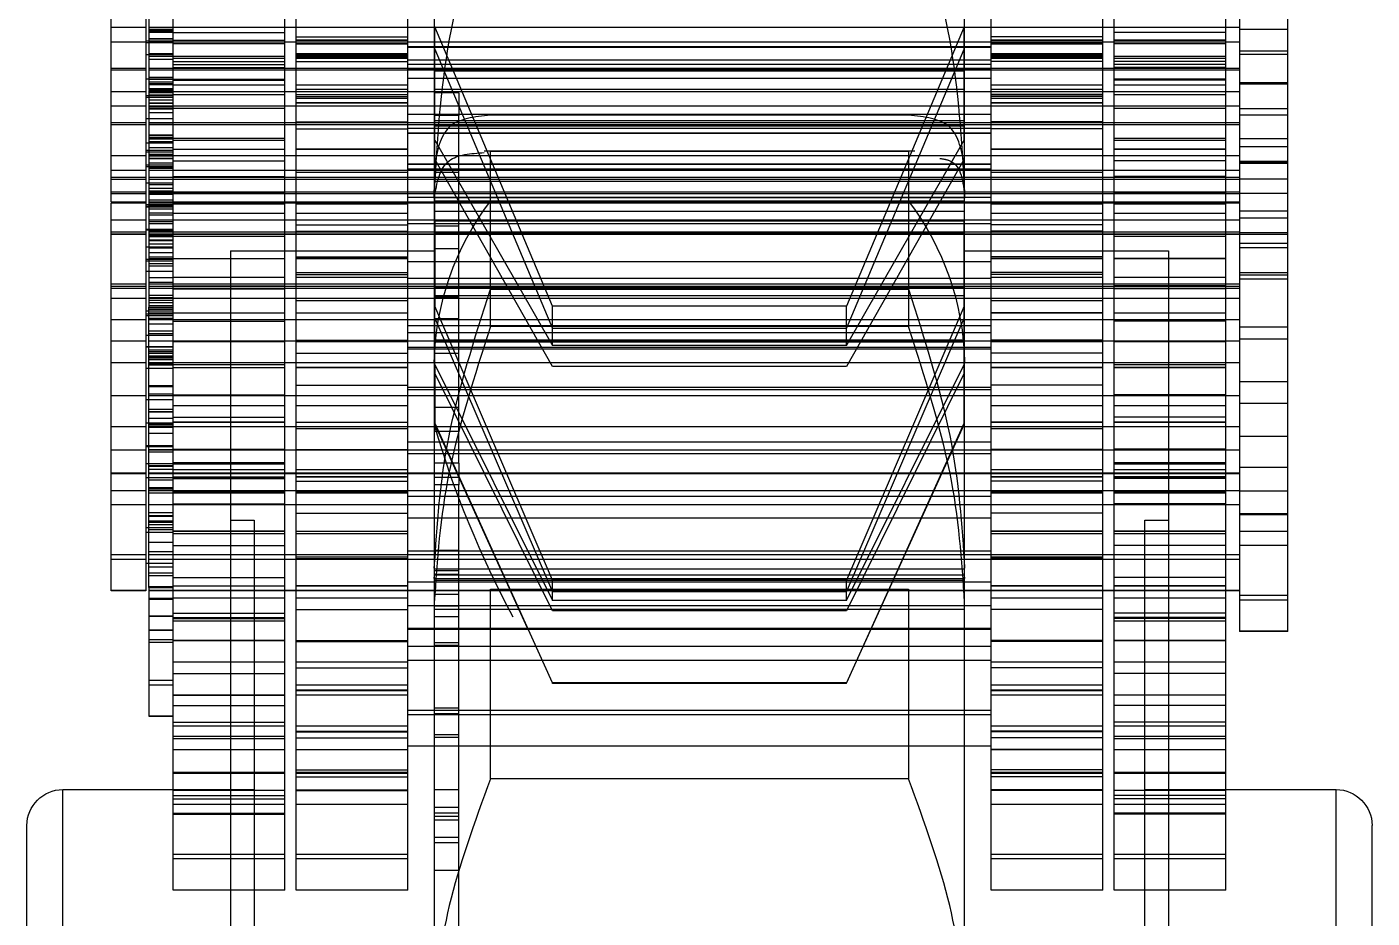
# Model space of a CAD drawing. Header units: metres. Extents: x 0 to 63075, y 0 to 44550.
# Drawn here: x 40582.11 to 40600.4, y 16355.04 to 16367.17 of the extents above; entities that cross this region are included whole.
import ezdxf

# ---------------------------------------------------------------- set-up
doc = ezdxf.new("R2010")
doc.units = ezdxf.units.M
doc.header["$LTSCALE"] = 75
doc.linetypes.add('HIDDEN2', pattern=[4.7625, 3.175, -1.5875])
doc.layers.add('SDM', color=7, linetype='Continuous')
doc.layers.add('ST1', color=7, linetype='HIDDEN2')

# ---------------------------------------------------------------- blocks, each defined once
blk = doc.blocks.new('A$C3224c420')
at = {"layer": 'ST1'}
for p, q in [((297.515, 1426.601), (297.515, 1434.466)), ((299.035, 1426.601), (299.035, 1434.466)), ((306.965, 1426.601), (306.965, 1434.366)), ((308.485, 1426.601), (308.485, 1434.427)), ((295.843, 1426.601), (295.843, 1430.542)), ((297.363, 1426.601), (297.363, 1430.542)), ((308.637, 1426.601), (308.637, 1430.542)), ((310.157, 1426.601), (310.157, 1430.542)), ((299.395, 1424.71), (299.395, 1429.277)), ((306.605, 1429.277), (306.605, 1424.703)), ((310.526, 1428.451), (310.526, 1424.761)), ((310.489, 1428.347), (310.489, 1426.964)), ((295, 1424.208), (295, 1427.326)), ((295.658, 1427.326), (295.658, 1424.208)), ((295.658, 1426.999), (295, 1426.999)), ((310.157, 1427.026), (295.658, 1427.026)), ((297.363, 1427.026), (295.843, 1427.026)), ((299.035, 1427.026), (297.515, 1427.026)), ((306.965, 1427.026), (299.035, 1427.026)), ((299.4, 1427.033), (301, 1423.232)), ((299.4, 1425.491), (299.4, 1427.033)), ((305, 1423.232), (306.6, 1427.033)), ((306.6, 1425.491), (306.6, 1427.033)), ((308.485, 1427.026), (306.965, 1427.026)), ((310.489, 1427.026), (308.637, 1427.026)), ((310.489, 1427.025), (310.157, 1427.025)), ((310.489, 1426.995), (310.157, 1426.995)), ((310.489, 1426.988), (310.157, 1426.988)), ((311, 1427.026), (310.526, 1427.026)), ((311, 1424.761), (311, 1427.16)), ((295.658, 1426.824), (310.157, 1426.824)), ((295.843, 1426.955), (297.363, 1426.955)), ((295.843, 1426.852), (297.363, 1426.852)), ((295.843, 1426.848), (297.363, 1426.848)), ((295.843, 1426.824), (297.363, 1426.824)), ((297.515, 1426.895), (299.035, 1426.895)), ((299.035, 1426.856), (297.515, 1426.856)), ((297.515, 1426.848), (299.035, 1426.848)), ((297.515, 1426.824), (299.035, 1426.824)), ((297.515, 1426.804), (299.035, 1426.804)), ((299.035, 1426.824), (306.965, 1426.824)), ((308.485, 1426.895), (306.965, 1426.895)), ((308.485, 1426.856), (306.965, 1426.856)), ((306.965, 1426.848), (308.485, 1426.848)), ((306.965, 1426.824), (308.485, 1426.824)), ((308.485, 1426.804), (306.965, 1426.804)), ((310.157, 1426.955), (308.637, 1426.955)), ((310.157, 1426.852), (308.637, 1426.852)), ((308.637, 1426.848), (310.157, 1426.848)), ((308.637, 1426.824), (310.489, 1426.824)), ((310.489, 1426.984), (310.157, 1426.984)), ((310.489, 1426.98), (310.157, 1426.98)), ((310.489, 1426.964), (310.157, 1426.964)), ((310.157, 1426.954), (310.489, 1426.954)), ((310.489, 1426.874), (310.157, 1426.874)), ((310.489, 1426.87), (310.157, 1426.87)), ((310.157, 1426.837), (310.526, 1426.837)), ((310.526, 1426.819), (310.157, 1426.819)), ((310.489, 1426.964), (310.489, 1426.182)), ((310.526, 1426.824), (311, 1426.824)), ((295.658, 1426.707), (295, 1426.707)), ((295, 1426.657), (295.658, 1426.657)), ((295.843, 1426.801), (297.363, 1426.801)), ((295.843, 1426.631), (297.363, 1426.631)), ((299.035, 1426.8), (297.515, 1426.8)), ((299.035, 1426.67), (297.515, 1426.67)), ((297.515, 1426.651), (299.035, 1426.651)), ((299.035, 1426.64), (297.515, 1426.64)), ((297.515, 1426.631), (299.035, 1426.631)), ((297.515, 1426.621), (299.035, 1426.621)), ((306.965, 1426.766), (299.035, 1426.766)), ((306.965, 1426.754), (299.035, 1426.754)), ((301, 1422.929), (299.4, 1426.728)), ((306.6, 1426.728), (305, 1422.929)), ((308.485, 1426.8), (306.965, 1426.8)), ((308.485, 1426.67), (306.965, 1426.67)), ((308.485, 1426.651), (306.965, 1426.651)), ((308.485, 1426.64), (306.965, 1426.64)), ((306.965, 1426.631), (308.485, 1426.631)), ((308.485, 1426.621), (306.965, 1426.621)), ((308.637, 1426.801), (310.157, 1426.801)), ((308.637, 1426.631), (310.157, 1426.631)), ((310.489, 1426.668), (310.157, 1426.668)), ((310.489, 1426.662), (310.157, 1426.662)), ((310.526, 1426.657), (310.157, 1426.657)), ((310.157, 1426.628), (310.489, 1426.628)), ((295.658, 1426.468), (310.157, 1426.468)), ((310.157, 1426.446), (295.658, 1426.446)), ((295.843, 1420.686), (295.843, 1426.601)), ((295.843, 1426.601), (297.363, 1426.601)), ((295.843, 1426.563), (297.363, 1426.563)), ((295.843, 1426.519), (297.363, 1426.519)), ((295.843, 1426.519), (297.363, 1426.519)), ((295.843, 1426.481), (297.363, 1426.481)), ((295.843, 1426.468), (297.363, 1426.468)), ((297.363, 1426.446), (295.843, 1426.446)), ((297.363, 1420.686), (297.363, 1426.601)), ((297.515, 1423.663), (297.515, 1426.601)), ((297.515, 1426.601), (299.035, 1426.601)), ((297.515, 1426.563), (299.035, 1426.563)), ((297.515, 1426.559), (299.035, 1426.559)), ((297.515, 1426.468), (299.035, 1426.468)), ((299.035, 1426.446), (297.515, 1426.446)), ((299.035, 1423.663), (299.035, 1426.601)), ((299.035, 1426.581), (306.965, 1426.581)), ((306.965, 1426.524), (299.035, 1426.524)), ((299.035, 1426.468), (306.965, 1426.468)), ((299.035, 1426.453), (306.965, 1426.453)), ((306.965, 1426.446), (299.035, 1426.446)), ((306.965, 1423.663), (306.965, 1426.601)), ((306.965, 1426.601), (308.485, 1426.601)), ((308.485, 1426.563), (306.965, 1426.563)), ((308.485, 1426.559), (306.965, 1426.559)), ((306.965, 1426.468), (308.485, 1426.468)), ((308.485, 1426.446), (306.965, 1426.446)), ((308.485, 1423.663), (308.485, 1426.601)), ((308.637, 1420.686), (308.637, 1426.601)), ((308.637, 1426.601), (310.157, 1426.601)), ((310.157, 1426.563), (308.637, 1426.563)), ((310.157, 1426.519), (308.637, 1426.519)), ((310.157, 1426.519), (308.637, 1426.519)), ((310.157, 1426.481), (308.637, 1426.481)), ((308.637, 1426.468), (310.489, 1426.468)), ((310.489, 1426.446), (308.637, 1426.446)), ((310.157, 1420.686), (310.157, 1426.601)), ((310.489, 1426.593), (310.157, 1426.593)), ((310.526, 1426.468), (311, 1426.468)), ((311, 1426.446), (310.526, 1426.446)), ((295, 1426.271), (295.658, 1426.271)), ((295.658, 1426.257), (295, 1426.257)), ((295.843, 1426.32), (297.363, 1426.32)), ((295.843, 1426.307), (297.363, 1426.307)), ((306.965, 1426.333), (299.035, 1426.333)), ((299.4, 1426.431), (306.6, 1426.431)), ((310.157, 1426.32), (308.637, 1426.32)), ((310.157, 1426.307), (308.637, 1426.307)), ((310.489, 1426.35), (310.157, 1426.35)), ((310.489, 1426.321), (310.157, 1426.321)), ((310.157, 1426.321), (310.526, 1426.321)), ((310.489, 1426.286), (310.157, 1426.286)), ((310.489, 1426.263), (310.157, 1426.263)), ((310.157, 1426.153), (295.658, 1426.153)), ((295.843, 1426.237), (297.363, 1426.237)), ((297.363, 1426.153), (295.843, 1426.153)), ((297.363, 1426.113), (295.843, 1426.113)), ((295.843, 1426.106), (297.363, 1426.106)), ((297.515, 1426.237), (299.035, 1426.237)), ((297.515, 1426.178), (299.035, 1426.178)), ((299.035, 1426.153), (297.515, 1426.153)), ((297.515, 1426.11), (299.035, 1426.11)), ((297.515, 1426.106), (299.035, 1426.106)), ((297.515, 1426.083), (299.035, 1426.083)), ((306.965, 1426.153), (299.035, 1426.153)), ((299.4, 1426.18), (306.6, 1426.18)), ((306.27, 1426.134), (306.605, 1426.134)), ((306.27, 1426.134), (306.27, 1425.827)), ((306.965, 1426.237), (308.485, 1426.237)), ((306.965, 1426.178), (308.485, 1426.178)), ((308.485, 1426.153), (306.965, 1426.153)), ((308.485, 1426.11), (306.965, 1426.11)), ((306.965, 1426.106), (308.485, 1426.106)), ((308.485, 1426.083), (306.965, 1426.083)), ((308.637, 1426.237), (310.157, 1426.237)), ((310.489, 1426.153), (308.637, 1426.153)), ((310.157, 1426.113), (308.637, 1426.113)), ((308.637, 1426.106), (310.157, 1426.106)), ((310.489, 1426.252), (310.157, 1426.252)), ((310.489, 1426.248), (310.157, 1426.248)), ((310.157, 1426.246), (310.489, 1426.246)), ((310.489, 1426.193), (310.157, 1426.193)), ((310.489, 1426.182), (310.157, 1426.182)), ((310.489, 1426.168), (310.157, 1426.168)), ((310.489, 1426.162), (310.157, 1426.162)), ((310.489, 1426.139), (310.157, 1426.139)), ((310.489, 1426.108), (310.157, 1426.108)), ((310.489, 1426.103), (310.157, 1426.103)), ((310.157, 1426.095), (310.526, 1426.095)), ((310.526, 1426.077), (310.157, 1426.077)), ((310.489, 1426.168), (310.489, 1423.218)), ((311, 1426.153), (310.526, 1426.153)), ((295, 1425.915), (295.658, 1425.915)), ((295.658, 1425.952), (310.157, 1425.952)), ((295.843, 1425.952), (297.363, 1425.952)), ((297.363, 1425.928), (295.843, 1425.928)), ((297.515, 1426.058), (299.035, 1426.058)), ((297.515, 1426), (299.035, 1426)), ((297.515, 1425.994), (299.035, 1425.994)), ((297.515, 1425.952), (299.035, 1425.952)), ((299.035, 1425.952), (306.965, 1425.952)), ((306.965, 1426.058), (308.485, 1426.058)), ((306.965, 1426), (308.485, 1426)), ((306.965, 1425.994), (308.485, 1425.994)), ((306.965, 1425.952), (308.485, 1425.952)), ((308.637, 1425.952), (310.489, 1425.952)), ((310.157, 1425.928), (308.637, 1425.928)), ((310.489, 1426.04), (310.157, 1426.04)), ((310.489, 1425.998), (310.157, 1425.998)), ((310.157, 1425.989), (310.489, 1425.989)), ((310.489, 1425.96), (310.157, 1425.96)), ((310.489, 1425.952), (310.157, 1425.952)), ((310.489, 1425.931), (310.157, 1425.931)), ((310.489, 1425.919), (310.157, 1425.919)), ((310.526, 1425.952), (311, 1425.952)), ((295.658, 1425.835), (295, 1425.835)), ((295.658, 1425.726), (310.157, 1425.726)), ((295.843, 1425.726), (297.363, 1425.726)), ((297.515, 1425.738), (299.035, 1425.738)), ((297.515, 1425.726), (299.035, 1425.726)), ((299.035, 1425.838), (306.965, 1425.838)), ((299.035, 1425.726), (306.965, 1425.726)), ((306.6, 1425.76), (299.4, 1425.76)), ((300.157, 1425.831), (305.843, 1425.831)), ((306.27, 1425.827), (306.605, 1425.827)), ((306.27, 1425.051), (306.27, 1425.827)), ((308.485, 1425.738), (306.965, 1425.738)), ((306.965, 1425.726), (308.485, 1425.726)), ((308.637, 1425.726), (310.489, 1425.726)), ((310.157, 1425.864), (310.489, 1425.864)), ((310.526, 1425.784), (310.157, 1425.784)), ((310.157, 1425.706), (310.489, 1425.706)), ((310.526, 1425.726), (311, 1425.726)), ((310.157, 1425.703), (295.658, 1425.703)), ((297.363, 1425.703), (295.843, 1425.703)), ((299.035, 1425.703), (297.515, 1425.703)), ((297.515, 1425.646), (299.035, 1425.646)), ((306.965, 1425.703), (299.035, 1425.703)), ((306.965, 1425.652), (299.035, 1425.652)), ((306.965, 1425.591), (299.035, 1425.591)), ((299.035, 1425.581), (306.965, 1425.581)), ((306.6, 1425.688), (299.4, 1425.688)), ((308.485, 1425.703), (306.965, 1425.703)), ((308.485, 1425.646), (306.965, 1425.646)), ((310.489, 1425.703), (308.637, 1425.703)), ((310.489, 1425.705), (310.157, 1425.705)), ((310.489, 1425.565), (310.157, 1425.565)), ((310.489, 1425.559), (310.157, 1425.559)), ((310.489, 1425.531), (310.157, 1425.531)), ((310.489, 1425.527), (310.157, 1425.527)), ((311, 1425.703), (310.526, 1425.703)), ((295.658, 1425.514), (295, 1425.514)), ((295, 1425.398), (295.658, 1425.398)), ((295.843, 1425.514), (297.363, 1425.514)), ((295.843, 1425.487), (297.363, 1425.487)), ((295.843, 1425.367), (297.363, 1425.367)), ((295.843, 1425.365), (297.363, 1425.365)), ((295.843, 1425.363), (297.363, 1425.363)), ((299.035, 1425.371), (297.515, 1425.371)), ((297.515, 1425.365), (299.035, 1425.365)), ((297.515, 1425.363), (299.035, 1425.363)), ((301, 1422.697), (299.4, 1425.491)), ((299.4, 1425.491), (299.4, 1424.391)), ((305.927, 1425.344), (300.073, 1425.344)), ((300.157, 1425.34), (300.157, 1422.955)), ((305.843, 1425.34), (300.157, 1425.34)), ((306.6, 1425.491), (305, 1422.697)), ((305.843, 1422.955), (305.843, 1425.34)), ((306.6, 1424.391), (306.6, 1425.491)), ((308.485, 1425.371), (306.965, 1425.371)), ((306.965, 1425.365), (308.485, 1425.365)), ((306.965, 1425.363), (308.485, 1425.363)), ((308.637, 1425.514), (310.157, 1425.514)), ((308.637, 1425.487), (310.157, 1425.487)), ((310.157, 1425.367), (308.637, 1425.367)), ((308.637, 1425.365), (310.157, 1425.365)), ((308.637, 1425.363), (310.157, 1425.363)), ((310.489, 1425.51), (310.157, 1425.51)), ((310.157, 1425.469), (310.489, 1425.469)), ((310.157, 1425.449), (310.526, 1425.449)), ((310.489, 1425.389), (310.157, 1425.389)), ((310.157, 1425.352), (310.526, 1425.352)), ((295.658, 1425.204), (295, 1425.204)), ((295.658, 1425.192), (295, 1425.192)), ((295, 1425.172), (295.658, 1425.172)), ((310.157, 1425.281), (295.658, 1425.281)), ((297.363, 1425.281), (295.843, 1425.281)), ((295.843, 1425.21), (297.363, 1425.21)), ((299.035, 1425.281), (297.515, 1425.281)), ((306.965, 1425.281), (299.035, 1425.281)), ((306.965, 1425.167), (299.035, 1425.167)), ((306.965, 1425.165), (299.035, 1425.165)), ((299.4, 1425.233), (301, 1422.41)), ((305, 1422.41), (306.6, 1425.233)), ((308.485, 1425.281), (306.965, 1425.281)), ((310.489, 1425.281), (308.637, 1425.281)), ((310.157, 1425.21), (308.637, 1425.21)), ((310.526, 1425.334), (310.157, 1425.334)), ((310.489, 1425.302), (310.157, 1425.302)), ((310.489, 1425.297), (310.157, 1425.297)), ((310.489, 1425.281), (310.157, 1425.281)), ((310.489, 1425.276), (310.157, 1425.276)), ((310.489, 1425.244), (310.157, 1425.244)), ((310.489, 1425.242), (310.157, 1425.242)), ((310.489, 1425.183), (310.157, 1425.183)), ((310.489, 1425.181), (310.157, 1425.181)), ((311, 1425.281), (310.526, 1425.281)), ((295.658, 1425.08), (310.157, 1425.08)), ((295.658, 1424.983), (310.157, 1424.983)), ((295.843, 1425.08), (297.363, 1425.08)), ((295.843, 1424.996), (297.363, 1424.996)), ((295.843, 1424.983), (297.363, 1424.983)), ((297.515, 1425.08), (299.035, 1425.08)), ((299.035, 1425.056), (297.515, 1425.056)), ((297.515, 1424.983), (299.035, 1424.983)), ((299.035, 1425.096), (306.965, 1425.096)), ((299.035, 1425.08), (306.965, 1425.08)), ((299.035, 1424.983), (306.965, 1424.983)), ((306.605, 1425.085), (299.395, 1425.085)), ((306.27, 1422.856), (306.27, 1425.051)), ((306.27, 1425.051), (306.605, 1425.051)), ((306.965, 1425.08), (308.485, 1425.08)), ((308.485, 1425.056), (306.965, 1425.056)), ((306.965, 1424.983), (308.485, 1424.983)), ((308.637, 1425.08), (310.489, 1425.08)), ((310.157, 1424.996), (308.637, 1424.996)), ((308.637, 1424.983), (310.489, 1424.983)), ((310.157, 1425.152), (310.526, 1425.152)), ((310.157, 1425.13), (310.526, 1425.13)), ((310.489, 1425.125), (310.157, 1425.125)), ((310.489, 1425.108), (310.157, 1425.108)), ((310.526, 1425.08), (311, 1425.08)), ((310.526, 1424.983), (311, 1424.983)), ((295.658, 1424.963), (295, 1424.963)), ((310.157, 1424.961), (295.658, 1424.961)), ((297.363, 1424.961), (295.843, 1424.961)), ((299.035, 1424.961), (297.515, 1424.961)), ((306.965, 1424.961), (299.035, 1424.961)), ((299.395, 1424.928), (306.605, 1424.928)), ((299.395, 1424.71), (299.395, 1424.813)), ((299.395, 1424.813), (299.395, 1424.71)), ((306.605, 1424.813), (306.605, 1424.71)), ((306.605, 1424.71), (306.605, 1424.813)), ((308.485, 1424.961), (306.965, 1424.961)), ((310.489, 1424.961), (308.637, 1424.961)), ((310.526, 1424.912), (310.157, 1424.912)), ((310.157, 1424.883), (310.489, 1424.883)), ((310.489, 1424.836), (310.157, 1424.836)), ((310.489, 1424.801), (310.157, 1424.801)), ((311, 1424.961), (310.526, 1424.961)), ((295.658, 1424.772), (295, 1424.772)), ((295.658, 1424.783), (310.157, 1424.783)), ((295.658, 1424.761), (310.157, 1424.761)), ((310.157, 1424.651), (295.658, 1424.651)), ((310.157, 1424.639), (295.658, 1424.639)), ((295.843, 1424.783), (297.363, 1424.783)), ((295.843, 1424.774), (297.363, 1424.774)), ((295.843, 1424.761), (297.363, 1424.761)), ((297.363, 1424.651), (295.843, 1424.651)), ((297.363, 1424.639), (295.843, 1424.639)), ((297.363, 1424.628), (295.843, 1424.628)), ((295.843, 1424.621), (297.363, 1424.621)), ((297.515, 1424.783), (299.035, 1424.783)), ((297.515, 1424.761), (299.035, 1424.761)), ((299.035, 1424.651), (297.515, 1424.651)), ((299.035, 1424.639), (297.515, 1424.639)), ((297.515, 1424.625), (299.035, 1424.625)), ((297.515, 1424.621), (299.035, 1424.621)), ((299.035, 1424.783), (306.965, 1424.783)), ((299.035, 1424.761), (306.965, 1424.761)), ((299.035, 1424.709), (306.965, 1424.709)), ((306.965, 1424.651), (299.035, 1424.651)), ((306.965, 1424.639), (299.035, 1424.639)), ((306.605, 1424.71), (299.395, 1424.71)), ((299.395, 1419.198), (299.395, 1424.703)), ((306.605, 1424.665), (299.395, 1424.665)), ((305.843, 1424.66), (300.157, 1424.66)), ((306.27, 1424.785), (306.605, 1424.785)), ((306.605, 1424.703), (306.605, 1419.198)), ((306.965, 1424.783), (308.485, 1424.783)), ((306.965, 1424.761), (308.485, 1424.761)), ((308.485, 1424.651), (306.965, 1424.651)), ((308.485, 1424.639), (306.965, 1424.639)), ((308.485, 1424.625), (306.965, 1424.625)), ((306.965, 1424.621), (308.485, 1424.621)), ((308.637, 1424.783), (310.489, 1424.783)), ((310.157, 1424.774), (308.637, 1424.774)), ((308.637, 1424.761), (310.489, 1424.761)), ((310.489, 1424.651), (308.637, 1424.651)), ((310.489, 1424.639), (308.637, 1424.639)), ((310.157, 1424.628), (308.637, 1424.628)), ((308.637, 1424.621), (310.157, 1424.621)), ((310.489, 1424.778), (310.157, 1424.778)), ((310.489, 1424.767), (310.157, 1424.767)), ((310.157, 1424.761), (310.489, 1424.761)), ((310.489, 1424.757), (310.157, 1424.757)), ((310.489, 1424.754), (310.157, 1424.754)), ((310.489, 1424.677), (310.157, 1424.677)), ((310.489, 1424.654), (310.157, 1424.654)), ((310.157, 1424.61), (310.526, 1424.61)), ((310.526, 1424.783), (311, 1424.783)), ((310.526, 1424.761), (310.526, 1424.639)), ((310.526, 1424.761), (311, 1424.761)), ((311, 1424.651), (310.526, 1424.651)), ((310.526, 1424.639), (310.526, 1420.949)), ((311, 1424.639), (310.526, 1424.639)), ((311, 1424.651), (311, 1424.761)), ((311, 1423.347), (311, 1424.639)), ((295, 1424.526), (295.658, 1424.526)), ((295, 1424.43), (295.658, 1424.43)), ((295.843, 1424.493), (297.363, 1424.493)), ((297.515, 1424.493), (299.035, 1424.493)), ((299.395, 1424.522), (306.605, 1424.522)), ((306.965, 1424.493), (308.485, 1424.493)), ((308.637, 1424.493), (310.157, 1424.493)), ((310.489, 1424.606), (310.157, 1424.606)), ((310.526, 1424.592), (310.157, 1424.592)), ((310.157, 1424.577), (310.526, 1424.577)), ((310.489, 1424.555), (310.157, 1424.555)), ((310.489, 1424.504), (310.157, 1424.504)), ((310.489, 1424.475), (310.157, 1424.475)), ((310.157, 1424.409), (295.658, 1424.409)), ((297.363, 1424.409), (295.843, 1424.409)), ((299.035, 1424.409), (297.515, 1424.409)), ((297.515, 1424.338), (299.035, 1424.338)), ((297.515, 1424.253), (299.035, 1424.253)), ((306.965, 1424.409), (299.035, 1424.409)), ((299.035, 1424.353), (306.965, 1424.353)), ((299.4, 1424.391), (306.6, 1424.391)), ((299.4, 1423.234), (299.4, 1424.391)), ((306.27, 1424.319), (306.605, 1424.319)), ((306.6, 1424.391), (306.6, 1423.234)), ((308.485, 1424.409), (306.965, 1424.409)), ((308.485, 1424.338), (306.965, 1424.338)), ((308.485, 1424.253), (306.965, 1424.253)), ((310.489, 1424.409), (308.637, 1424.409)), ((310.157, 1424.379), (310.489, 1424.379)), ((310.489, 1424.358), (310.157, 1424.358)), ((310.526, 1424.282), (310.157, 1424.282)), ((310.526, 1424.27), (310.157, 1424.27)), ((310.489, 1424.253), (310.157, 1424.253)), ((310.157, 1424.245), (310.489, 1424.245)), ((311, 1424.409), (310.526, 1424.409)), ((295, 1424.229), (295.658, 1424.229)), ((295, 1423.514), (295, 1424.208)), ((295, 1424.208), (295.658, 1424.208)), ((295.658, 1424.091), (295, 1424.091)), ((295.658, 1424.241), (310.157, 1424.241)), ((310.157, 1424.218), (295.658, 1424.218)), ((295.658, 1424.208), (295.658, 1420.395)), ((295.658, 1424.208), (310.157, 1424.208)), ((295.843, 1424.241), (297.363, 1424.241)), ((297.363, 1424.218), (295.843, 1424.218)), ((295.843, 1424.208), (297.363, 1424.208)), ((297.363, 1424.183), (295.843, 1424.183)), ((297.515, 1424.241), (299.035, 1424.241)), ((299.035, 1424.218), (297.515, 1424.218)), ((297.515, 1424.208), (299.035, 1424.208)), ((299.035, 1424.241), (306.965, 1424.241)), ((306.965, 1424.218), (299.035, 1424.218)), ((299.035, 1424.208), (306.965, 1424.208)), ((299.4, 1424.223), (306.6, 1424.223)), ((306.965, 1424.241), (308.485, 1424.241)), ((308.485, 1424.218), (306.965, 1424.218)), ((306.965, 1424.208), (308.485, 1424.208)), ((308.637, 1424.241), (310.489, 1424.241)), ((310.489, 1424.218), (308.637, 1424.218)), ((308.637, 1424.208), (310.489, 1424.208)), ((310.157, 1424.183), (308.637, 1424.183)), ((310.489, 1424.208), (310.157, 1424.208)), ((310.157, 1424.202), (310.489, 1424.202)), ((310.489, 1424.187), (310.157, 1424.187)), ((310.157, 1424.177), (310.489, 1424.177)), ((310.489, 1424.137), (310.157, 1424.137)), ((310.489, 1424.124), (310.157, 1424.124)), ((310.489, 1424.08), (310.157, 1424.08)), ((310.526, 1424.241), (311, 1424.241)), ((311, 1424.218), (310.526, 1424.218)), ((310.526, 1424.208), (311, 1424.208)), ((295.658, 1424.029), (295, 1424.029)), ((295.843, 1423.882), (297.363, 1423.882)), ((295.843, 1423.878), (297.363, 1423.878)), ((296.625, 1423.984), (296.625, 1394.546)), ((299.395, 1423.984), (296.625, 1423.984)), ((297.515, 1423.902), (299.035, 1423.902)), ((299.035, 1423.886), (297.515, 1423.886)), ((297.515, 1423.878), (299.035, 1423.878)), ((306.27, 1424.012), (306.605, 1424.012)), ((309.375, 1423.984), (306.605, 1423.984)), ((308.485, 1423.902), (306.965, 1423.902)), ((308.485, 1423.886), (306.965, 1423.886)), ((306.965, 1423.878), (308.485, 1423.878)), ((310.157, 1423.882), (308.637, 1423.882)), ((308.637, 1423.878), (310.157, 1423.878)), ((309.375, 1423.984), (309.375, 1394.546)), ((310.526, 1424.04), (310.157, 1424.04)), ((310.489, 1424.025), (310.157, 1424.025)), ((310.489, 1423.961), (310.157, 1423.961)), ((310.489, 1423.904), (310.157, 1423.904)), ((310.489, 1423.88), (310.157, 1423.88)), ((299.035, 1423.837), (306.965, 1423.837)), ((310.157, 1423.867), (310.526, 1423.867)), ((310.526, 1423.849), (310.157, 1423.849)), ((310.489, 1423.815), (310.157, 1423.815)), ((310.489, 1423.783), (310.157, 1423.783)), ((310.157, 1423.705), (310.526, 1423.705)), ((295, 1423.687), (295.658, 1423.687)), ((295, 1423.654), (295.658, 1423.654)), ((295.658, 1423.606), (295, 1423.606)), ((295.658, 1423.604), (295, 1423.604)), ((295, 1420.395), (295, 1423.514)), ((310.157, 1423.537), (295.658, 1423.537)), ((295.843, 1423.621), (297.363, 1423.621)), ((297.363, 1423.537), (295.843, 1423.537)), ((295.843, 1423.511), (297.363, 1423.511)), ((297.515, 1423.689), (299.035, 1423.689)), ((297.515, 1423.663), (299.035, 1423.663)), ((297.515, 1420.686), (297.515, 1423.663)), ((297.515, 1423.621), (299.035, 1423.621)), ((299.035, 1423.537), (297.515, 1423.537)), ((299.035, 1420.686), (299.035, 1423.663)), ((299.035, 1423.611), (306.965, 1423.611)), ((306.965, 1423.537), (299.035, 1423.537)), ((308.485, 1423.689), (306.965, 1423.689)), ((308.485, 1423.663), (306.965, 1423.663)), ((306.965, 1420.686), (306.965, 1423.663)), ((306.965, 1423.621), (308.485, 1423.621)), ((308.485, 1423.537), (306.965, 1423.537)), ((308.485, 1420.686), (308.485, 1423.663)), ((308.637, 1423.621), (310.157, 1423.621)), ((310.489, 1423.537), (308.637, 1423.537)), ((310.157, 1423.511), (308.637, 1423.511)), ((310.489, 1423.623), (310.157, 1423.623)), ((310.489, 1423.558), (310.157, 1423.558)), ((310.489, 1423.537), (310.157, 1423.537)), ((311, 1423.537), (310.526, 1423.537)), ((295.658, 1423.498), (310.157, 1423.498)), ((310.157, 1423.476), (295.658, 1423.476)), ((295.658, 1423.336), (310.157, 1423.336)), ((295.843, 1423.498), (297.363, 1423.498)), ((297.363, 1423.476), (295.843, 1423.476)), ((295.843, 1423.466), (297.363, 1423.466)), ((295.843, 1423.336), (297.363, 1423.336)), ((297.515, 1423.498), (299.035, 1423.498)), ((299.035, 1423.476), (297.515, 1423.476)), ((297.515, 1423.336), (299.035, 1423.336)), ((299.035, 1423.498), (306.965, 1423.498)), ((306.965, 1423.476), (299.035, 1423.476)), ((299.035, 1423.336), (306.965, 1423.336)), ((299.4, 1423.485), (306.6, 1423.485)), ((299.4, 1423.372), (306.6, 1423.372)), ((305.843, 1423.465), (300.157, 1423.465)), ((306.27, 1423.356), (306.605, 1423.356)), ((306.965, 1423.498), (308.485, 1423.498)), ((308.485, 1423.476), (306.965, 1423.476)), ((306.965, 1423.336), (308.485, 1423.336)), ((308.637, 1423.498), (310.489, 1423.498)), ((310.489, 1423.476), (308.637, 1423.476)), ((310.157, 1423.466), (308.637, 1423.466)), ((308.637, 1423.336), (310.489, 1423.336)), ((310.489, 1423.381), (310.157, 1423.381)), ((310.489, 1423.351), (310.157, 1423.351)), ((310.526, 1423.498), (311, 1423.498)), ((311, 1423.476), (310.526, 1423.476)), ((310.526, 1423.336), (311, 1423.336)), ((311, 1420.949), (311, 1423.347)), ((299.035, 1423.311), (297.515, 1423.311)), ((299.4, 1423.234), (301, 1419.506)), ((299.4, 1422.439), (299.4, 1423.234)), ((301, 1423.232), (305, 1423.232)), ((301, 1422.697), (301, 1423.232)), ((305, 1419.506), (306.6, 1423.234)), ((305, 1422.697), (305, 1423.232)), ((306.6, 1422.439), (306.6, 1423.234)), ((308.485, 1423.311), (306.965, 1423.311)), ((310.489, 1423.316), (310.157, 1423.316)), ((310.489, 1423.282), (310.157, 1423.282)), ((310.157, 1423.276), (310.489, 1423.276)), ((310.489, 1423.241), (310.157, 1423.241)), ((310.489, 1423.241), (310.157, 1423.241)), ((310.489, 1423.218), (310.157, 1423.218)), ((310.489, 1423.214), (310.157, 1423.214)), ((310.489, 1423.192), (310.157, 1423.192)), ((310.526, 1423.168), (310.157, 1423.168)), ((310.489, 1419.405), (310.489, 1423.218)), ((310.157, 1423.052), (295.658, 1423.052)), ((310.157, 1423.05), (295.658, 1423.05)), ((297.363, 1423.143), (295.843, 1423.143)), ((295.843, 1423.136), (297.363, 1423.136)), ((297.363, 1423.052), (295.843, 1423.052)), ((297.363, 1423.05), (295.843, 1423.05)), ((295.843, 1423.03), (297.363, 1423.03)), ((297.515, 1423.14), (299.035, 1423.14)), ((297.515, 1423.136), (299.035, 1423.136)), ((299.035, 1423.052), (297.515, 1423.052)), ((299.035, 1423.05), (297.515, 1423.05)), ((306.965, 1423.052), (299.035, 1423.052)), ((306.965, 1423.05), (299.035, 1423.05)), ((299.035, 1422.965), (306.965, 1422.965)), ((301, 1419.347), (299.4, 1423.067)), ((306.6, 1423.067), (305, 1419.347)), ((306.27, 1423.061), (306.605, 1423.061)), ((308.485, 1423.14), (306.965, 1423.14)), ((306.965, 1423.136), (308.485, 1423.136)), ((308.485, 1423.052), (306.965, 1423.052)), ((308.485, 1423.05), (306.965, 1423.05)), ((310.157, 1423.143), (308.637, 1423.143)), ((308.637, 1423.136), (310.157, 1423.136)), ((310.489, 1423.052), (308.637, 1423.052)), ((310.489, 1423.05), (308.637, 1423.05)), ((310.157, 1423.03), (308.637, 1423.03)), ((310.489, 1423.143), (310.157, 1423.143)), ((310.157, 1423.139), (310.489, 1423.139)), ((310.157, 1423.125), (310.526, 1423.125)), ((310.526, 1423.107), (310.157, 1423.107)), ((310.489, 1423.07), (310.157, 1423.07)), ((310.489, 1422.99), (310.157, 1422.99)), ((311, 1423.052), (310.526, 1423.052)), ((311, 1423.05), (310.526, 1423.05)), ((295, 1422.945), (295.658, 1422.945)), ((295, 1422.782), (295.658, 1422.782)), ((299.035, 1422.868), (306.965, 1422.868)), ((300.157, 1422.955), (305.843, 1422.955)), ((301, 1422.929), (305, 1422.929)), ((306.27, 1422.589), (306.27, 1422.856)), ((310.157, 1422.894), (310.489, 1422.894)), ((310.489, 1422.861), (310.157, 1422.861)), ((310.157, 1422.832), (310.526, 1422.832)), ((295.658, 1422.756), (310.157, 1422.756)), ((295.843, 1422.756), (297.363, 1422.756)), ((295.843, 1422.749), (297.363, 1422.749)), ((297.515, 1422.768), (299.035, 1422.768)), ((297.515, 1422.756), (299.035, 1422.756)), ((297.515, 1422.749), (299.035, 1422.749)), ((299.035, 1422.756), (306.965, 1422.756)), ((299.035, 1422.668), (306.965, 1422.668)), ((299.035, 1422.646), (306.965, 1422.646)), ((299.4, 1422.769), (306.6, 1422.769)), ((299.4, 1422.741), (306.6, 1422.741)), ((301, 1422.697), (305, 1422.697)), ((308.485, 1422.768), (306.965, 1422.768)), ((306.965, 1422.756), (308.485, 1422.756)), ((306.965, 1422.749), (308.485, 1422.749)), ((308.637, 1422.756), (310.489, 1422.756)), ((308.637, 1422.749), (310.157, 1422.749)), ((310.489, 1422.76), (310.157, 1422.76)), ((310.526, 1422.683), (310.157, 1422.683)), ((310.526, 1422.681), (310.157, 1422.681)), ((310.489, 1422.637), (310.157, 1422.637)), ((310.489, 1422.614), (310.157, 1422.614)), ((310.526, 1422.756), (311, 1422.756)), ((295.658, 1422.463), (310.157, 1422.463)), ((295.843, 1422.463), (297.363, 1422.463)), ((297.363, 1422.439), (295.843, 1422.439)), ((297.515, 1422.594), (299.035, 1422.594)), ((297.515, 1422.463), (299.035, 1422.463)), ((299.035, 1422.463), (306.965, 1422.463)), ((301, 1419.23), (299.4, 1422.439)), ((299.4, 1421.647), (299.4, 1422.439)), ((306.6, 1422.439), (305, 1419.23)), ((306.27, 1422.589), (306.605, 1422.589)), ((306.27, 1421.097), (306.27, 1422.589)), ((306.6, 1422.439), (306.6, 1421.647)), ((308.485, 1422.594), (306.965, 1422.594)), ((306.965, 1422.463), (308.485, 1422.463)), ((308.637, 1422.463), (310.489, 1422.463)), ((310.157, 1422.439), (308.637, 1422.439)), ((310.489, 1422.595), (310.157, 1422.595)), ((310.489, 1422.556), (310.157, 1422.556)), ((310.489, 1422.54), (310.157, 1422.54)), ((310.489, 1422.514), (310.157, 1422.514)), ((310.489, 1422.509), (310.157, 1422.509)), ((310.157, 1422.501), (310.489, 1422.501)), ((310.489, 1422.461), (310.157, 1422.461)), ((310.489, 1422.449), (310.157, 1422.449)), ((310.489, 1422.442), (310.157, 1422.442)), ((310.489, 1422.436), (310.157, 1422.436)), ((310.526, 1422.463), (311, 1422.463)), ((295.843, 1422.397), (297.363, 1422.397)), ((295.843, 1422.393), (297.363, 1422.393)), ((299.035, 1422.401), (297.515, 1422.401)), ((297.515, 1422.393), (299.035, 1422.393)), ((299.4, 1422.32), (301, 1419.088)), ((301, 1422.41), (305, 1422.41)), ((305, 1419.088), (306.6, 1422.32)), ((308.485, 1422.401), (306.965, 1422.401)), ((306.965, 1422.393), (308.485, 1422.393)), ((310.157, 1422.397), (308.637, 1422.397)), ((308.637, 1422.393), (310.157, 1422.393)), ((310.157, 1422.382), (310.526, 1422.382)), ((295, 1422.202), (295.658, 1422.202)), ((297.515, 1422.158), (299.035, 1422.158)), ((299.035, 1422.126), (306.965, 1422.126)), ((299.035, 1422.093), (306.965, 1422.093)), ((308.485, 1422.158), (306.965, 1422.158)), ((310.489, 1422.151), (310.157, 1422.151)), ((310.489, 1422.145), (310.157, 1422.145)), ((310.489, 1422.138), (310.157, 1422.138)), ((295, 1421.91), (295.658, 1421.91)), ((295.658, 1422.013), (310.157, 1422.013)), ((295.843, 1422.026), (297.363, 1422.026)), ((295.843, 1422.013), (297.363, 1422.013)), ((295.843, 1421.877), (297.363, 1421.877)), ((297.515, 1422.013), (299.035, 1422.013)), ((297.515, 1421.877), (299.035, 1421.877)), ((299.035, 1422.013), (306.965, 1422.013)), ((306.965, 1422.013), (308.485, 1422.013)), ((306.965, 1421.877), (308.485, 1421.877)), ((310.157, 1422.026), (308.637, 1422.026)), ((308.637, 1422.013), (310.489, 1422.013)), ((308.637, 1421.877), (310.157, 1421.877)), ((310.489, 1422.039), (310.157, 1422.039)), ((310.157, 1421.96), (310.526, 1421.96)), ((310.526, 1422.013), (311, 1422.013)), ((295.843, 1421.722), (297.363, 1421.722)), ((306.27, 1421.854), (306.605, 1421.854)), ((310.157, 1421.722), (308.637, 1421.722)), ((310.489, 1421.831), (310.157, 1421.831)), ((310.489, 1421.797), (310.157, 1421.797)), ((310.489, 1421.793), (310.157, 1421.793)), ((310.157, 1421.791), (310.489, 1421.791)), ((310.489, 1421.707), (310.157, 1421.707)), ((295.658, 1421.591), (310.157, 1421.591)), ((297.363, 1421.658), (295.843, 1421.658)), ((295.843, 1421.651), (297.363, 1421.651)), ((295.843, 1421.591), (297.363, 1421.591)), ((297.515, 1421.655), (299.035, 1421.655)), ((297.515, 1421.651), (299.035, 1421.651)), ((297.515, 1421.591), (299.035, 1421.591)), ((299.035, 1421.567), (297.515, 1421.567)), ((299.035, 1421.591), (306.965, 1421.591)), ((299.4, 1421.647), (301, 1418.109)), ((299.4, 1421.6), (299.4, 1421.647)), ((301, 1418.101), (299.4, 1421.622)), ((305, 1418.109), (306.6, 1421.647)), ((306.6, 1421.622), (305.344, 1418.857)), ((306.27, 1421.525), (306.605, 1421.525)), ((306.6, 1421.6), (306.6, 1421.647)), ((308.485, 1421.655), (306.965, 1421.655)), ((306.965, 1421.651), (308.485, 1421.651)), ((306.965, 1421.591), (308.485, 1421.591)), ((308.485, 1421.567), (306.965, 1421.567)), ((310.157, 1421.658), (308.637, 1421.658)), ((308.637, 1421.651), (310.157, 1421.651)), ((308.637, 1421.591), (310.489, 1421.591)), ((310.157, 1421.64), (310.526, 1421.64)), ((310.489, 1421.637), (310.157, 1421.637)), ((310.157, 1421.614), (310.489, 1421.614)), ((310.157, 1421.587), (310.489, 1421.587)), ((310.489, 1421.585), (310.157, 1421.585)), ((310.489, 1421.505), (310.157, 1421.505)), ((310.526, 1421.591), (311, 1421.591)), ((295, 1421.46), (295.658, 1421.46)), ((299.035, 1421.383), (306.965, 1421.383)), ((310.157, 1421.33), (310.526, 1421.33)), ((310.157, 1421.318), (310.526, 1421.318)), ((295.658, 1421.271), (310.157, 1421.271)), ((295.843, 1421.286), (297.363, 1421.286)), ((295.843, 1421.271), (297.363, 1421.271)), ((297.515, 1421.283), (299.035, 1421.283)), ((297.515, 1421.271), (299.035, 1421.271)), ((299.035, 1421.271), (306.965, 1421.271)), ((299.035, 1421.221), (306.965, 1421.221)), ((308.485, 1421.283), (306.965, 1421.283)), ((306.965, 1421.271), (308.485, 1421.271)), ((310.157, 1421.286), (308.637, 1421.286)), ((308.637, 1421.271), (310.489, 1421.271)), ((310.489, 1421.283), (310.157, 1421.283)), ((310.489, 1421.251), (310.157, 1421.251)), ((310.526, 1421.271), (311, 1421.271)), ((295, 1421.038), (295.658, 1421.038)), ((295.658, 1420.961), (310.157, 1420.961)), ((297.363, 1421.107), (295.843, 1421.107)), ((297.363, 1421.088), (295.843, 1421.088)), ((295.843, 1421.005), (297.363, 1421.005)), ((295.843, 1420.961), (297.363, 1420.961)), ((297.515, 1421.005), (299.035, 1421.005)), ((297.515, 1420.961), (299.035, 1420.961)), ((299.035, 1420.961), (306.965, 1420.961)), ((306.27, 1421.097), (306.27, 1420.801)), ((306.27, 1421.097), (306.605, 1421.097)), ((306.965, 1421.005), (308.485, 1421.005)), ((306.965, 1420.961), (308.485, 1420.961)), ((310.157, 1421.107), (308.637, 1421.107)), ((310.157, 1421.088), (308.637, 1421.088)), ((308.637, 1421.005), (310.157, 1421.005)), ((308.637, 1420.961), (310.489, 1420.961)), ((310.157, 1421.088), (310.526, 1421.088)), ((310.489, 1421.065), (310.157, 1421.065)), ((310.489, 1421.055), (310.157, 1421.055)), ((310.489, 1421.016), (310.157, 1421.016)), ((310.526, 1420.961), (311, 1420.961)), ((295.658, 1420.949), (310.157, 1420.949)), ((295.843, 1420.949), (297.363, 1420.949)), ((295.843, 1420.912), (297.363, 1420.912)), ((295.843, 1420.908), (297.363, 1420.908)), ((295.843, 1420.907), (297.363, 1420.907)), ((295.843, 1420.887), (297.363, 1420.887)), ((297.515, 1420.949), (299.035, 1420.949)), ((299.035, 1420.916), (297.515, 1420.916)), ((297.515, 1420.908), (299.035, 1420.908)), ((297.515, 1420.85), (299.035, 1420.85)), ((299.035, 1420.949), (306.965, 1420.949)), ((306.27, 1420.901), (306.605, 1420.901)), ((306.27, 1420.801), (306.605, 1420.801)), ((306.27, 1419.909), (306.27, 1420.801)), ((306.965, 1420.949), (308.485, 1420.949)), ((308.485, 1420.916), (306.965, 1420.916)), ((306.965, 1420.908), (308.485, 1420.908)), ((308.485, 1420.85), (306.965, 1420.85)), ((308.637, 1420.949), (310.489, 1420.949)), ((310.157, 1420.912), (308.637, 1420.912)), ((308.637, 1420.908), (310.157, 1420.908)), ((310.157, 1420.907), (308.637, 1420.907)), ((310.157, 1420.887), (308.637, 1420.887)), ((310.157, 1420.897), (310.526, 1420.897)), ((310.489, 1420.87), (310.157, 1420.87)), ((310.526, 1420.949), (310.526, 1419.36)), ((310.526, 1420.949), (311, 1420.949)), ((311, 1419.36), (311, 1420.949)), ((295, 1420.717), (295.658, 1420.717)), ((295.658, 1420.719), (310.157, 1420.719)), ((295.843, 1420.719), (297.363, 1420.719)), ((295.843, 1420.708), (297.363, 1420.708)), ((297.363, 1420.695), (295.843, 1420.695)), ((295.843, 1418.981), (295.843, 1420.686)), ((295.843, 1420.686), (297.363, 1420.686)), ((297.363, 1418.981), (297.363, 1420.686)), ((297.515, 1416.874), (297.515, 1420.719)), ((297.515, 1420.719), (299.035, 1420.719)), ((297.515, 1420.708), (299.035, 1420.708)), ((297.515, 1420.686), (299.035, 1420.686)), ((299.035, 1420.719), (306.965, 1420.719)), ((299.035, 1416.874), (299.035, 1420.686)), ((299.035, 1420.641), (306.965, 1420.641)), ((306.965, 1420.719), (308.485, 1420.719)), ((306.965, 1416.874), (306.965, 1420.71)), ((306.965, 1420.708), (308.485, 1420.708)), ((306.965, 1420.686), (308.485, 1420.686)), ((308.485, 1416.874), (308.485, 1420.686)), ((308.637, 1420.719), (310.489, 1420.719)), ((308.637, 1420.708), (310.157, 1420.708)), ((310.157, 1420.695), (308.637, 1420.695)), ((308.637, 1418.981), (308.637, 1420.686)), ((308.637, 1420.686), (310.157, 1420.686)), ((310.489, 1420.765), (310.157, 1420.765)), ((310.157, 1420.756), (310.489, 1420.756)), ((310.489, 1420.746), (310.157, 1420.746)), ((310.489, 1420.693), (310.157, 1420.693)), ((310.157, 1418.981), (310.157, 1420.686)), ((310.526, 1420.719), (311, 1420.719)), ((295, 1420.407), (295.658, 1420.407)), ((295.658, 1420.528), (310.157, 1420.528)), ((295.843, 1420.541), (297.363, 1420.541)), ((295.843, 1420.528), (297.363, 1420.528)), ((297.515, 1420.528), (299.035, 1420.528)), ((297.515, 1420.414), (299.035, 1420.414)), ((299.035, 1420.528), (306.965, 1420.528)), ((306.965, 1420.528), (308.485, 1420.528)), ((308.485, 1420.414), (306.965, 1420.414)), ((310.157, 1420.541), (308.637, 1420.541)), ((308.637, 1420.528), (310.489, 1420.528)), ((310.489, 1420.426), (310.157, 1420.426)), ((310.526, 1420.528), (311, 1420.528)), ((295, 1418.807), (295, 1420.395)), ((295, 1420.395), (295.658, 1420.395)), ((295.658, 1420.395), (295.658, 1418.807)), ((296.944, 1420.32), (296.625, 1420.32)), ((296.944, 1396.401), (296.944, 1420.32)), ((299.035, 1420.348), (306.965, 1420.348)), ((309.056, 1420.32), (309.056, 1396.401)), ((309.375, 1420.32), (309.056, 1420.32)), ((310.489, 1420.383), (310.157, 1420.383)), ((310.489, 1420.377), (310.157, 1420.377)), ((310.489, 1420.312), (310.157, 1420.312)), ((310.157, 1420.306), (310.489, 1420.306)), ((310.489, 1420.294), (310.157, 1420.294)), ((310.489, 1420.263), (310.157, 1420.263)), ((295, 1420.166), (295.658, 1420.166)), ((297.363, 1420.174), (295.843, 1420.174)), ((295.843, 1420.166), (297.363, 1420.166)), ((295.843, 1420.133), (297.363, 1420.133)), ((297.515, 1420.17), (299.035, 1420.17)), ((297.515, 1420.166), (299.035, 1420.166)), ((297.515, 1420.133), (299.035, 1420.133)), ((308.485, 1420.17), (306.965, 1420.17)), ((306.965, 1420.166), (308.485, 1420.166)), ((306.965, 1420.133), (308.485, 1420.133)), ((310.157, 1420.174), (308.637, 1420.174)), ((308.637, 1420.166), (310.157, 1420.166)), ((308.637, 1420.133), (310.157, 1420.133)), ((310.157, 1420.216), (310.526, 1420.216)), ((310.489, 1420.193), (310.157, 1420.193)), ((310.157, 1420.155), (310.526, 1420.155)), ((295, 1419.975), (295.658, 1419.975)), ((295.843, 1419.978), (297.363, 1419.978)), ((299.035, 1419.898), (306.965, 1419.898)), ((306.27, 1419.909), (306.605, 1419.909)), ((306.27, 1419.583), (306.27, 1419.909)), ((310.157, 1419.978), (308.637, 1419.978)), ((310.489, 1420.02), (310.157, 1420.02)), ((310.489, 1419.893), (310.157, 1419.893)), ((295.658, 1419.847), (310.157, 1419.847)), ((295.658, 1419.786), (310.157, 1419.786)), ((295.843, 1419.847), (297.363, 1419.847)), ((295.843, 1419.786), (297.363, 1419.786)), ((297.515, 1419.847), (299.035, 1419.847)), ((299.035, 1419.823), (297.515, 1419.823)), ((297.515, 1419.798), (299.035, 1419.798)), ((297.515, 1419.786), (299.035, 1419.786)), ((299.035, 1419.847), (306.965, 1419.847)), ((299.035, 1419.786), (306.965, 1419.786)), ((306.965, 1419.847), (308.485, 1419.847)), ((308.485, 1419.823), (306.965, 1419.823)), ((308.485, 1419.798), (306.965, 1419.798)), ((306.965, 1419.786), (308.485, 1419.786)), ((308.637, 1419.847), (310.489, 1419.847)), ((308.637, 1419.786), (310.489, 1419.786)), ((310.157, 1419.731), (310.526, 1419.731)), ((310.157, 1419.729), (310.526, 1419.729)), ((310.489, 1419.688), (310.157, 1419.688)), ((310.526, 1419.847), (311, 1419.847)), ((310.526, 1419.786), (311, 1419.786)), ((295.843, 1419.542), (297.363, 1419.542)), ((306.608, 1419.66), (299.393, 1419.66)), ((306.605, 1419.577), (299.395, 1419.577)), ((299.395, 1419.544), (299.395, 1419.528)), ((299.395, 1419.528), (299.395, 1419.544)), ((306.605, 1419.528), (299.395, 1419.528)), ((299.395, 1419.5), (306.605, 1419.5)), ((301, 1419.506), (305, 1419.506)), ((301, 1419.23), (301, 1419.506)), ((305, 1419.23), (305, 1419.506)), ((306.27, 1419.632), (306.605, 1419.632)), ((306.27, 1419.583), (306.605, 1419.583)), ((306.27, 1418.653), (306.27, 1419.583)), ((306.605, 1419.528), (306.605, 1419.544)), ((306.605, 1419.544), (306.605, 1419.528)), ((310.157, 1419.542), (308.637, 1419.542)), ((310.489, 1419.606), (310.157, 1419.606)), ((310.489, 1419.57), (310.157, 1419.57)), ((295.658, 1419.362), (310.157, 1419.362)), ((295.658, 1419.36), (310.157, 1419.36)), ((295.843, 1419.427), (297.363, 1419.427)), ((295.843, 1419.423), (297.363, 1419.423)), ((295.843, 1419.362), (297.363, 1419.362)), ((295.843, 1419.36), (297.363, 1419.36)), ((299.035, 1419.431), (297.515, 1419.431)), ((297.515, 1419.423), (299.035, 1419.423)), ((297.515, 1419.362), (299.035, 1419.362)), ((297.515, 1419.36), (299.035, 1419.36)), ((299.035, 1419.476), (306.965, 1419.476)), ((299.035, 1419.362), (306.965, 1419.362)), ((299.035, 1419.36), (306.965, 1419.36)), ((300.157, 1419.381), (300.157, 1416.803)), ((305.843, 1419.381), (300.157, 1419.381)), ((301, 1419.347), (305, 1419.347)), ((305.843, 1416.803), (305.843, 1419.381)), ((306.27, 1419.309), (306.605, 1419.309)), ((308.485, 1419.431), (306.965, 1419.431)), ((306.965, 1419.423), (308.485, 1419.423)), ((306.965, 1419.362), (308.485, 1419.362)), ((306.965, 1419.36), (308.485, 1419.36)), ((310.157, 1419.427), (308.637, 1419.427)), ((308.637, 1419.423), (310.157, 1419.423)), ((308.637, 1419.362), (310.489, 1419.362)), ((308.637, 1419.36), (310.489, 1419.36)), ((310.489, 1419.418), (310.157, 1419.418)), ((310.489, 1419.405), (310.157, 1419.405)), ((310.489, 1419.405), (310.489, 1419.242)), ((310.526, 1419.362), (311, 1419.362)), ((310.526, 1419.36), (311, 1419.36)), ((295, 1419.294), (295.658, 1419.294)), ((295, 1419.232), (295.658, 1419.232)), ((295.843, 1419.261), (297.363, 1419.261)), ((297.515, 1419.261), (299.035, 1419.261)), ((299.035, 1419.156), (306.965, 1419.156)), ((299.395, 1419.111), (299.395, 1419.198)), ((301, 1419.23), (305, 1419.23)), ((306.27, 1419.151), (306.605, 1419.151)), ((306.605, 1419.198), (306.605, 1419.111)), ((306.965, 1419.261), (308.485, 1419.261)), ((308.637, 1419.261), (310.157, 1419.261)), ((310.157, 1419.254), (310.489, 1419.254)), ((310.157, 1419.242), (310.489, 1419.242)), ((310.489, 1419.254), (310.489, 1417.653)), ((295.843, 1419.056), (297.363, 1419.056)), ((295.843, 1418.996), (297.363, 1418.996)), ((295.843, 1418.981), (297.363, 1418.981)), ((295.843, 1416.874), (295.843, 1418.981)), ((297.363, 1418.951), (295.843, 1418.951)), ((297.363, 1416.874), (297.363, 1418.981)), ((297.515, 1419.106), (299.035, 1419.106)), ((306.605, 1419.111), (299.395, 1419.111)), ((299.395, 1413.474), (299.395, 1419.111)), ((301, 1419.088), (305, 1419.088)), ((306.27, 1419.007), (306.605, 1419.007)), ((306.605, 1419.111), (306.605, 1413.474)), ((308.485, 1419.106), (306.965, 1419.106)), ((310.157, 1419.056), (308.637, 1419.056)), ((310.157, 1418.996), (308.637, 1418.996)), ((310.157, 1418.981), (308.637, 1418.981)), ((308.637, 1416.874), (308.637, 1418.981)), ((310.157, 1418.951), (308.637, 1418.951)), ((310.489, 1419.021), (310.157, 1419.021)), ((310.157, 1419.012), (310.489, 1419.012)), ((310.157, 1416.874), (310.157, 1418.981)), ((295, 1418.809), (295.658, 1418.809)), ((295, 1418.807), (295.658, 1418.807)), ((299.035, 1418.846), (306.965, 1418.846)), ((299.035, 1418.834), (306.965, 1418.834)), ((310.489, 1418.827), (310.157, 1418.827)), ((310.157, 1418.821), (310.489, 1418.821)), ((297.363, 1418.689), (295.843, 1418.689)), ((295.843, 1418.681), (297.363, 1418.681)), ((297.515, 1418.685), (299.035, 1418.685)), ((297.515, 1418.681), (299.035, 1418.681)), ((297.515, 1418.67), (299.035, 1418.67)), ((299.035, 1418.604), (306.965, 1418.604)), ((306.27, 1418.653), (306.605, 1418.653)), ((306.27, 1418.617), (306.27, 1418.653)), ((306.27, 1418.617), (306.605, 1418.617)), ((306.27, 1417.687), (306.27, 1418.617)), ((308.485, 1418.685), (306.965, 1418.685)), ((306.965, 1418.681), (308.485, 1418.681)), ((308.485, 1418.67), (306.965, 1418.67)), ((310.157, 1418.689), (308.637, 1418.689)), ((308.637, 1418.681), (310.157, 1418.681)), ((310.489, 1418.695), (310.157, 1418.695)), ((310.489, 1418.661), (310.157, 1418.661)), ((299.035, 1418.413), (306.965, 1418.413)), ((295.843, 1418.388), (297.363, 1418.388)), ((295.843, 1418.234), (297.363, 1418.234)), ((297.515, 1418.388), (299.035, 1418.388)), ((297.515, 1418.313), (299.035, 1418.313)), ((306.965, 1418.388), (308.485, 1418.388)), ((308.485, 1418.313), (306.965, 1418.313)), ((308.637, 1418.388), (310.157, 1418.388)), ((310.157, 1418.234), (308.637, 1418.234)), ((299.035, 1418.079), (297.515, 1418.079)), ((301, 1418.109), (305, 1418.109)), ((301, 1418.1), (301, 1418.109)), ((301, 1418.101), (305, 1418.101)), ((301, 1418.1), (305, 1418.1)), ((305, 1418.1), (305, 1418.109)), ((308.485, 1418.079), (306.965, 1418.079)), ((310.489, 1418.143), (310.157, 1418.143)), ((310.489, 1418.081), (310.157, 1418.081)), ((295.843, 1417.942), (297.363, 1417.942)), ((295.843, 1417.938), (297.363, 1417.938)), ((299.035, 1418.013), (297.515, 1418.013)), ((299.035, 1418.005), (297.515, 1418.005)), ((299.035, 1417.946), (297.515, 1417.946)), ((297.515, 1417.938), (299.035, 1417.938)), ((308.485, 1418.013), (306.965, 1418.013)), ((308.485, 1418.005), (306.965, 1418.005)), ((308.485, 1417.946), (306.965, 1417.946)), ((306.965, 1417.938), (308.485, 1417.938)), ((310.157, 1417.942), (308.637, 1417.942)), ((308.637, 1417.938), (310.157, 1417.938)), ((295.843, 1417.797), (297.363, 1417.797)), ((299.035, 1417.732), (306.965, 1417.732)), ((299.035, 1417.671), (306.965, 1417.671)), ((306.27, 1417.762), (306.605, 1417.762)), ((306.27, 1417.687), (306.605, 1417.687)), ((306.27, 1417.364), (306.27, 1417.687)), ((310.157, 1417.797), (308.637, 1417.797)), ((295.843, 1417.571), (297.363, 1417.571)), ((295.843, 1417.516), (297.363, 1417.516)), ((297.515, 1417.516), (299.035, 1417.516)), ((306.965, 1417.516), (308.485, 1417.516)), ((310.157, 1417.571), (308.637, 1417.571)), ((308.637, 1417.516), (310.157, 1417.516)), ((310.489, 1417.657), (310.157, 1417.657)), ((310.489, 1417.656), (310.157, 1417.656)), ((310.157, 1417.655), (310.489, 1417.655)), ((310.157, 1417.653), (310.489, 1417.653)), ((297.363, 1417.383), (295.843, 1417.383)), ((297.363, 1417.351), (295.843, 1417.351)), ((297.515, 1417.449), (299.035, 1417.449)), ((297.515, 1417.439), (299.035, 1417.439)), ((297.515, 1417.361), (299.035, 1417.361)), ((306.27, 1417.401), (306.605, 1417.401)), ((306.27, 1417.364), (306.605, 1417.364)), ((306.27, 1416.289), (306.27, 1417.364)), ((308.485, 1417.449), (306.965, 1417.449)), ((308.485, 1417.439), (306.965, 1417.439)), ((308.485, 1417.361), (306.965, 1417.361)), ((310.157, 1417.383), (308.637, 1417.383)), ((310.157, 1417.351), (308.637, 1417.351)), ((295.843, 1417.196), (297.363, 1417.196)), ((297.515, 1417.2), (299.035, 1417.2)), ((297.515, 1417.196), (299.035, 1417.196)), ((299.035, 1417.247), (306.965, 1417.247)), ((299.035, 1417.245), (306.965, 1417.245)), ((308.485, 1417.2), (306.965, 1417.2)), ((306.965, 1417.196), (308.485, 1417.196)), ((308.637, 1417.196), (310.157, 1417.196)), ((295.843, 1416.886), (297.363, 1416.886)), ((295.843, 1415.285), (295.843, 1416.874)), ((295.843, 1416.874), (297.363, 1416.874)), ((297.363, 1415.285), (297.363, 1416.874)), ((297.515, 1416.645), (297.515, 1416.925)), ((297.515, 1416.925), (299.035, 1416.925)), ((297.515, 1416.886), (299.035, 1416.886)), ((297.515, 1416.874), (299.035, 1416.874)), ((297.515, 1416.828), (299.035, 1416.828)), ((299.035, 1416.645), (299.035, 1416.925)), ((300.157, 1416.803), (305.843, 1416.803)), ((308.485, 1416.925), (306.965, 1416.925)), ((306.965, 1416.886), (308.485, 1416.886)), ((306.965, 1416.645), (306.965, 1416.874)), ((306.965, 1416.874), (308.485, 1416.874)), ((308.485, 1416.828), (306.965, 1416.828)), ((308.485, 1416.645), (308.485, 1416.925)), ((308.637, 1416.886), (310.157, 1416.886)), ((308.637, 1415.285), (308.637, 1416.874)), ((308.637, 1416.874), (310.157, 1416.874)), ((310.157, 1415.285), (310.157, 1416.874)), ((294.344, 1404.44), (294.344, 1416.655)), ((294.344, 1398.256), (294.344, 1416.655)), ((296.944, 1416.655), (294.344, 1416.655)), ((295.843, 1416.644), (297.363, 1416.644)), ((295.843, 1416.577), (297.363, 1416.577)), ((297.515, 1416.65), (299.035, 1416.65)), ((297.515, 1416.645), (299.035, 1416.645)), ((297.515, 1415.285), (297.515, 1416.645)), ((297.515, 1416.644), (299.035, 1416.644)), ((299.035, 1415.285), (299.035, 1416.645)), ((306.27, 1416.651), (306.605, 1416.651)), ((308.485, 1416.65), (306.965, 1416.65)), ((308.485, 1416.645), (306.965, 1416.645)), ((306.965, 1415.285), (306.965, 1416.645)), ((306.965, 1416.644), (308.485, 1416.644)), ((308.485, 1415.285), (308.485, 1416.645)), ((308.637, 1416.644), (310.157, 1416.644)), ((310.157, 1416.577), (308.637, 1416.577)), ((311.656, 1416.655), (309.056, 1416.655)), ((311.656, 1404.44), (311.656, 1416.655)), ((311.656, 1398.256), (311.656, 1416.655)), ((295.843, 1416.531), (297.363, 1416.531)), ((295.843, 1416.453), (297.363, 1416.453)), ((297.515, 1416.453), (299.035, 1416.453)), ((306.27, 1416.412), (306.605, 1416.412)), ((306.965, 1416.453), (308.485, 1416.453)), ((310.157, 1416.531), (308.637, 1416.531)), ((308.637, 1416.453), (310.157, 1416.453)), ((295.843, 1416.334), (297.363, 1416.334)), ((295.843, 1416.319), (297.363, 1416.319)), ((306.27, 1416.333), (306.605, 1416.333)), ((306.27, 1415.929), (306.27, 1416.289)), ((306.27, 1416.289), (306.605, 1416.289)), ((306.27, 1416.237), (306.605, 1416.237)), ((310.157, 1416.334), (308.637, 1416.334)), ((310.157, 1416.319), (308.637, 1416.319)), ((293.855, 1398.503), (293.855, 1416.166)), ((312.145, 1398.503), (312.145, 1416.166)), ((306.27, 1416.002), (306.605, 1416.002)), ((306.27, 1415.929), (306.605, 1415.929)), ((306.27, 1414.529), (306.27, 1415.929)), ((295.843, 1415.772), (297.363, 1415.772)), ((295.843, 1415.711), (297.363, 1415.711)), ((297.515, 1415.772), (299.035, 1415.772)), ((297.515, 1415.711), (299.035, 1415.711)), ((306.965, 1415.772), (308.485, 1415.772)), ((306.965, 1415.711), (308.485, 1415.711)), ((308.637, 1415.772), (310.157, 1415.772)), ((308.637, 1415.711), (310.157, 1415.711)), ((306.27, 1415.554), (306.605, 1415.554)), ((295.843, 1415.287), (297.363, 1415.287)), ((295.843, 1415.285), (297.363, 1415.285)), ((297.515, 1415.287), (299.035, 1415.287)), ((297.515, 1415.285), (299.035, 1415.285)), ((306.965, 1415.287), (308.485, 1415.287)), ((306.965, 1415.285), (308.485, 1415.285)), ((308.637, 1415.287), (310.157, 1415.287)), ((308.637, 1415.285), (310.157, 1415.285))]:
    blk.add_line(p, q, dxfattribs=at)
for centre, radius, start, end in [((303.153, 1422.39), 3.759, 142.8516, 178.8361), ((302.847, 1422.39), 3.759, 1.1639, 37.1484), ((293.647, 1425.405), 13.5, 331.6836, 343.6272), ((294.344, 1416.166), 0.489, 90, 180), ((311.656, 1416.166), 0.489, 0, 90)]:
    blk.add_arc(centre, radius, start, end, dxfattribs=at)
for points, knots in [([(299.395, 1424.813), (299.433, 1425.486), (299.508, 1426.834), (299.941, 1428.309), (300.157, 1429.047)], [0, 0, 0, 0, 0.49948, 1, 1, 1, 1]), ([(305.843, 1429.047), (306.059, 1428.309), (306.492, 1426.834), (306.567, 1425.486), (306.605, 1424.813)], [0, 0, 0, 0, 0.500513, 1, 1, 1, 1]), ([(299.395, 1425.125), (299.433, 1425.337), (299.508, 1425.763), (299.94, 1425.808), (300.157, 1425.831)], [0, 0, 0, 0, 0.499098, 1, 1, 1, 1]), ([(305.843, 1425.831), (306.059, 1425.808), (306.492, 1425.763), (306.567, 1425.337), (306.605, 1425.125)], [0, 0, 0, 0, 0.500133, 1, 1, 1, 1]), ([(299.732, 1425.242), (299.684, 1425.235), (299.439, 1425.197), (299.414, 1424.923), (299.395, 1424.703)], [0, 0, 0, 0, 0.1944034, 1, 1, 1, 1]), ([(306.605, 1424.703), (306.57, 1424.906), (306.504, 1425.284), (306.109, 1425.309), (305.927, 1425.321)], [0, 0, 0, 0, 0.540002, 1, 1, 1, 1]), ([(300.157, 1423.465), (299.941, 1422.786), (299.508, 1421.427), (299.433, 1420.253), (299.395, 1419.666)], [0, 0, 0, 0, 0.500133, 1, 1, 1, 1]), ([(306.605, 1419.666), (306.567, 1420.252), (306.492, 1421.426), (306.06, 1422.785), (305.843, 1423.465)], [0, 0, 0, 0, 0.499098, 1, 1, 1, 1]), ([(299.395, 1419.198), (299.433, 1419.776), (299.508, 1420.933), (299.94, 1422.28), (300.157, 1422.955)], [0, 0, 0, 0, 0.499427, 1, 1, 1, 1]), ([(305.843, 1422.955), (306.059, 1422.281), (306.492, 1420.934), (306.567, 1419.776), (306.605, 1419.198)], [0, 0, 0, 0, 0.500372, 1, 1, 1, 1]), ([(299.395, 1413.596), (299.433, 1414.07), (299.508, 1415.018), (299.941, 1416.208), (300.157, 1416.803)], [0, 0, 0, 0, 0.499459, 1, 1, 1, 1]), ([(305.843, 1416.803), (306.059, 1416.208), (306.492, 1415.018), (306.567, 1414.07), (306.605, 1413.596)], [0, 0, 0, 0, 0.500534, 1, 1, 1, 1])]:
    blk.add_open_spline(points, degree=3, knots=knots, dxfattribs=at)

msp = doc.modelspace()

# ---------------------------------------------------------------- block references
at = {"layer": 'SDM', "xscale": -1}
msp.add_blockref('A$C3224c420', (40894.255, 14940.137), dxfattribs=at)

doc.saveas('drawing.dxf')
